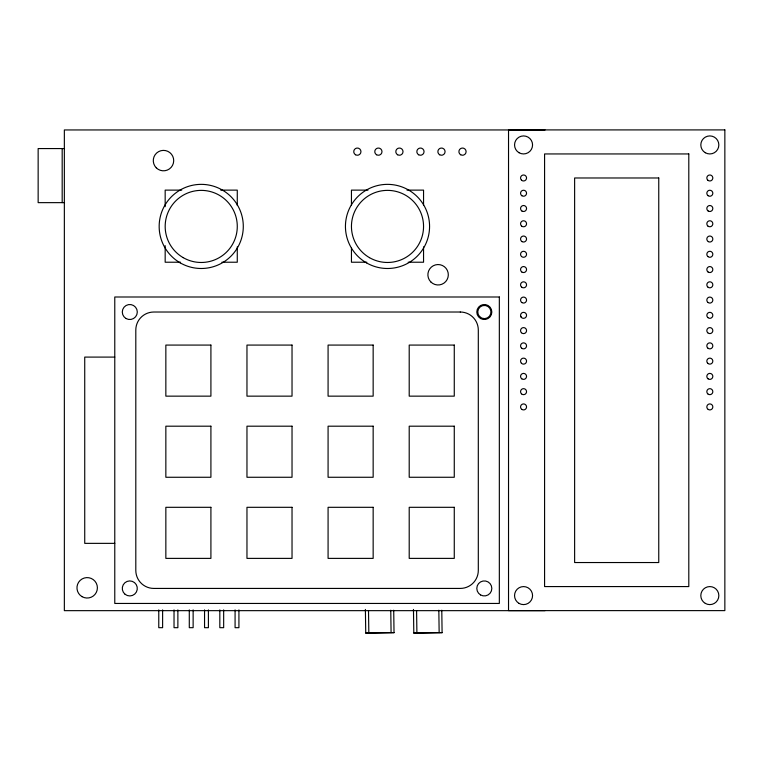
<?xml version="1.0" encoding="UTF-8"?>
<svg xmlns="http://www.w3.org/2000/svg" width="763" height="763" viewBox="0 0 763 763"><rect width="100%" height="100%" fill="white"/><g stroke="black" fill="none" stroke-linecap="round" stroke-linejoin="round"><path stroke-width="1.14" d="M365.744 633.08L394.032 632.632L365.744 633.08L365.391 609.446M413.813 633.08L442.111 632.632L413.813 633.08L413.47 609.446M545.049 129.948L64.35 129.948L64.35 610.658L545.049 610.658M64.54 148.566L38.15 148.566L38.15 202.643L64.54 202.643M181.718 190.121L165.17 190.121L165.17 206.668M220.726 190.121L237.274 190.121L237.274 205.485M367.995 190.121L351.447 190.121L351.447 205.485M407.003 190.121L423.551 190.121L423.551 205.485M180.535 262.224L165.17 262.224L165.17 245.676M221.909 262.224L237.274 262.224L237.274 246.859M366.812 262.224L351.447 262.224L351.447 248.042M408.186 262.224L423.551 262.224L423.551 246.859M114.774 357.094L84.731 357.094L84.731 543.361L114.774 543.361M520.681 316.216L521.005 316.931M441.787 610.219L442.092 632.641M438.83 610.209L439.154 632.613M416.588 610.524L416.903 632.937M393.718 610.219L394.023 632.641M390.761 610.209L391.085 632.613M368.51 610.524L368.834 632.937M238.924 609.904L238.924 627.682L235.08 627.682L235.08 609.904M223.664 609.904L223.664 627.682L219.82 627.682L219.82 609.904M208.404 609.904L208.404 627.682L204.551 627.682L204.551 609.904M193.134 609.904L193.134 627.682L189.291 627.682L189.291 609.904M177.874 609.904L177.874 627.682L174.031 627.682L174.031 609.904M162.614 609.904L162.614 627.682L158.771 627.682L158.771 609.904M62.184 148.566L62.184 202.643M724.85 129.91L508.53 129.91L508.53 610.619L724.85 610.619L724.85 129.91M688.798 153.945L544.582 153.945L544.582 586.575L688.798 586.575L688.798 153.945M658.755 177.979L574.625 177.979L574.625 562.541L658.755 562.541L658.755 177.979M499.336 296.998L114.774 296.998L114.774 603.447L499.336 603.447L499.336 296.998M460.28 312.019L153.83 312.019A18.026 18.026 0 0 0 135.804 330.055L135.804 570.4A18.026 18.026 0 0 0 153.83 588.426L460.28 588.426A18.026 18.026 0 0 0 478.306 570.4L478.306 330.055A18.026 18.026 0 0 0 460.28 312.019M210.912 345.076L165.848 345.076L165.848 396.15L210.912 396.15L210.912 345.076M292.029 345.076L246.964 345.076L246.964 396.15L292.029 396.15L292.029 345.076M373.155 345.076L328.08 345.076L328.08 396.15L373.155 396.15L373.155 345.076M454.271 345.076L409.206 345.076L409.206 396.15L454.271 396.15L454.271 345.076M210.912 426.193L165.848 426.193L165.848 477.266L210.912 477.266L210.912 426.193M292.029 426.193L246.964 426.193L246.964 477.266L292.029 477.266L292.029 426.193M373.155 426.193L328.08 426.193L328.08 477.266L373.155 477.266L373.155 426.193M454.271 426.193L409.206 426.193L409.206 477.266L454.271 477.266L454.271 426.193M210.912 507.309L165.848 507.309L165.848 558.382L210.912 558.382L210.912 507.309M292.029 507.309L246.964 507.309L246.964 558.382L292.029 558.382L292.029 507.309M373.155 507.309L328.08 507.309L328.08 558.382L373.155 558.382L373.155 507.309M454.271 507.309L409.206 507.309L409.206 558.382L454.271 558.382L454.271 507.309M156.272 167.822A10.215 10.215 0 0 0 173.363 163.244A10.215 10.215 0 0 0 160.85 150.731A10.215 10.215 0 0 0 156.272 167.822M479.689 316.693A6.609 6.609 0 0 0 490.752 313.727A6.609 6.609 0 0 0 482.655 305.639A6.609 6.609 0 0 0 479.689 316.693M430.876 281.986A10.215 10.215 0 0 0 447.967 277.408A10.215 10.215 0 0 0 435.454 264.895A10.215 10.215 0 0 0 430.876 281.986M82.07 596.666A10.215 10.215 0 0 0 97.397 587.825A10.215 10.215 0 0 0 82.07 578.974A10.215 10.215 0 0 0 82.07 596.666M369.473 257.646A36.052 36.052 0 0 0 423.551 226.43A36.052 36.052 0 0 0 369.473 195.204A36.052 36.052 0 0 0 369.473 257.646M366.469 262.853A42.06 42.06 0 0 0 429.569 226.43A42.06 42.06 0 0 0 366.478 189.997A42.06 42.06 0 0 0 366.469 262.853M707.778 317.532A3.004 3.004 0 0 0 712.756 316.025A3.004 3.004 0 0 0 708.961 312.468A3.004 3.004 0 0 0 707.778 317.532M707.711 332.735A3.004 3.004 0 0 0 712.728 331.38A3.004 3.004 0 0 0 709.046 327.699A3.004 3.004 0 0 0 707.711 332.735M708.207 409.445A3.004 3.004 0 0 0 712.833 407.051A3.004 3.004 0 0 0 708.445 404.247A3.004 3.004 0 0 0 708.207 409.445M708.322 241.633A3.004 3.004 0 0 0 712.833 239.029A3.004 3.004 0 0 0 708.322 236.425A3.004 3.004 0 0 0 708.322 241.633M708.102 195.7A3.004 3.004 0 0 0 712.823 193.506A3.004 3.004 0 0 0 708.56 190.521A3.004 3.004 0 0 0 708.102 195.7M708.016 271.952A3.004 3.004 0 0 0 712.804 269.93A3.004 3.004 0 0 0 708.665 266.783A3.004 3.004 0 0 0 708.016 271.952M707.768 180.163A3.004 3.004 0 0 0 712.747 178.676A3.004 3.004 0 0 0 708.97 175.099A3.004 3.004 0 0 0 707.768 180.163M707.988 348.243A3.004 3.004 0 0 0 712.804 346.268A3.004 3.004 0 0 0 708.684 343.083A3.004 3.004 0 0 0 707.988 348.243M707.711 363.264A3.004 3.004 0 0 0 712.728 361.9A3.004 3.004 0 0 0 709.037 358.228A3.004 3.004 0 0 0 707.711 363.264M708.15 210.998A3.004 3.004 0 0 0 712.823 208.709A3.004 3.004 0 0 0 708.503 205.81A3.004 3.004 0 0 0 708.15 210.998M708.045 378.81A3.004 3.004 0 0 0 712.814 376.722A3.004 3.004 0 0 0 708.617 373.641A3.004 3.004 0 0 0 708.045 378.81M708.112 302.549A3.004 3.004 0 0 0 712.823 300.326A3.004 3.004 0 0 0 708.55 297.36A3.004 3.004 0 0 0 708.112 302.549M707.826 226.01A3.004 3.004 0 0 0 712.766 224.379A3.004 3.004 0 0 0 708.884 220.917A3.004 3.004 0 0 0 707.826 226.01M707.806 256.511A3.004 3.004 0 0 0 712.766 254.928A3.004 3.004 0 0 0 708.913 251.428A3.004 3.004 0 0 0 707.806 256.511M708.026 287.222A3.004 3.004 0 0 0 712.814 285.181A3.004 3.004 0 0 0 708.646 282.052A3.004 3.004 0 0 0 708.026 287.222M707.787 393.861A3.004 3.004 0 0 0 712.756 392.325A3.004 3.004 0 0 0 708.941 388.787A3.004 3.004 0 0 0 707.787 393.861M521.739 271.952A3.004 3.004 0 0 0 526.537 269.93A3.004 3.004 0 0 0 522.388 266.783A3.004 3.004 0 0 0 521.739 271.952M521.434 332.735A3.004 3.004 0 0 0 526.46 331.38A3.004 3.004 0 0 0 522.769 327.699A3.004 3.004 0 0 0 521.434 332.735M521.501 317.532A3.004 3.004 0 0 0 526.48 316.025A3.004 3.004 0 0 0 522.684 312.468A3.004 3.004 0 0 0 521.501 317.532M521.491 180.163A3.004 3.004 0 0 0 526.48 178.676A3.004 3.004 0 0 0 522.693 175.099A3.004 3.004 0 0 0 521.491 180.163M522.054 241.633A3.004 3.004 0 0 0 526.556 239.029A3.004 3.004 0 0 0 522.054 236.425A3.004 3.004 0 0 0 522.054 241.633M521.434 363.264A3.004 3.004 0 0 0 526.46 361.9A3.004 3.004 0 0 0 522.769 358.228A3.004 3.004 0 0 0 521.434 363.264M521.835 195.7A3.004 3.004 0 0 0 526.546 193.506A3.004 3.004 0 0 0 522.283 190.521A3.004 3.004 0 0 0 521.835 195.7M521.72 348.243A3.004 3.004 0 0 0 526.527 346.268A3.004 3.004 0 0 0 522.417 343.083A3.004 3.004 0 0 0 521.72 348.243M521.93 409.445A3.004 3.004 0 0 0 526.556 407.051A3.004 3.004 0 0 0 522.178 404.247A3.004 3.004 0 0 0 521.93 409.445M521.882 210.998A3.004 3.004 0 0 0 526.556 208.709A3.004 3.004 0 0 0 522.235 205.81A3.004 3.004 0 0 0 521.882 210.998M521.778 378.81A3.004 3.004 0 0 0 526.537 376.722A3.004 3.004 0 0 0 522.35 373.641A3.004 3.004 0 0 0 521.778 378.81M521.844 302.549A3.004 3.004 0 0 0 526.546 300.326A3.004 3.004 0 0 0 522.274 297.36A3.004 3.004 0 0 0 521.844 302.549M521.549 226.01A3.004 3.004 0 0 0 526.499 224.379A3.004 3.004 0 0 0 522.617 220.917A3.004 3.004 0 0 0 521.549 226.01M521.539 256.511A3.004 3.004 0 0 0 526.489 254.928A3.004 3.004 0 0 0 522.636 251.428A3.004 3.004 0 0 0 521.539 256.511M521.749 287.222A3.004 3.004 0 0 0 526.537 285.181A3.004 3.004 0 0 0 522.378 282.052A3.004 3.004 0 0 0 521.749 287.222M521.51 393.861A3.004 3.004 0 0 0 526.48 392.325A3.004 3.004 0 0 0 522.665 388.787A3.004 3.004 0 0 0 521.51 393.861M705.317 603.399A9.013 9.013 0 0 0 718.841 595.588A9.013 9.013 0 0 0 705.317 587.787A9.013 9.013 0 0 0 705.317 603.399M705.317 152.734A9.013 9.013 0 0 0 718.841 144.932A9.013 9.013 0 0 0 705.317 137.13A9.013 9.013 0 0 0 705.317 152.734M519.05 603.399A9.013 9.013 0 0 0 532.564 595.588A9.013 9.013 0 0 0 519.05 587.787A9.013 9.013 0 0 0 519.05 603.399M519.05 152.734A9.013 9.013 0 0 0 532.564 144.932A9.013 9.013 0 0 0 519.05 137.13A9.013 9.013 0 0 0 519.05 152.734M126.038 318.524A7.516 7.516 0 0 0 137.302 312.019A7.516 7.516 0 0 0 126.038 305.515A7.516 7.516 0 0 0 126.038 318.524M125.056 594.263A7.516 7.516 0 0 0 137.206 589.618A7.516 7.516 0 0 0 127.116 581.416A7.516 7.516 0 0 0 125.056 594.263M480.556 318.524A7.516 7.516 0 0 0 491.83 312.019A7.516 7.516 0 0 0 480.556 305.515A7.516 7.516 0 0 0 480.556 318.524M480.556 594.93A7.516 7.516 0 0 0 491.83 588.426A7.516 7.516 0 0 0 480.556 581.921A7.516 7.516 0 0 0 480.556 594.93M376.579 154.765A3.605 3.605 0 0 0 381.986 151.646A3.605 3.605 0 0 0 376.579 148.518A3.605 3.605 0 0 0 376.579 154.765M355.548 154.765A3.605 3.605 0 0 0 360.956 151.646A3.605 3.605 0 0 0 355.548 148.518A3.605 3.605 0 0 0 355.548 154.765M460.699 154.765A3.605 3.605 0 0 0 466.107 151.646A3.605 3.605 0 0 0 460.699 148.518A3.605 3.605 0 0 0 460.699 154.765M439.669 154.765A3.605 3.605 0 0 0 445.077 151.646A3.605 3.605 0 0 0 439.669 148.518A3.605 3.605 0 0 0 439.669 154.765M418.639 154.765A3.605 3.605 0 0 0 424.047 151.646A3.605 3.605 0 0 0 418.639 148.518A3.605 3.605 0 0 0 418.639 154.765M397.609 154.765A3.605 3.605 0 0 0 403.017 151.646A3.605 3.605 0 0 0 397.609 148.518A3.605 3.605 0 0 0 397.609 154.765M183.196 257.646A36.052 36.052 0 0 0 237.283 226.43A36.052 36.052 0 0 0 183.206 195.204A36.052 36.052 0 0 0 183.196 257.646M180.192 262.853A42.06 42.06 0 0 0 243.292 226.43A42.06 42.06 0 0 0 180.202 189.997A42.06 42.06 0 0 0 180.192 262.853"/></g></svg>
